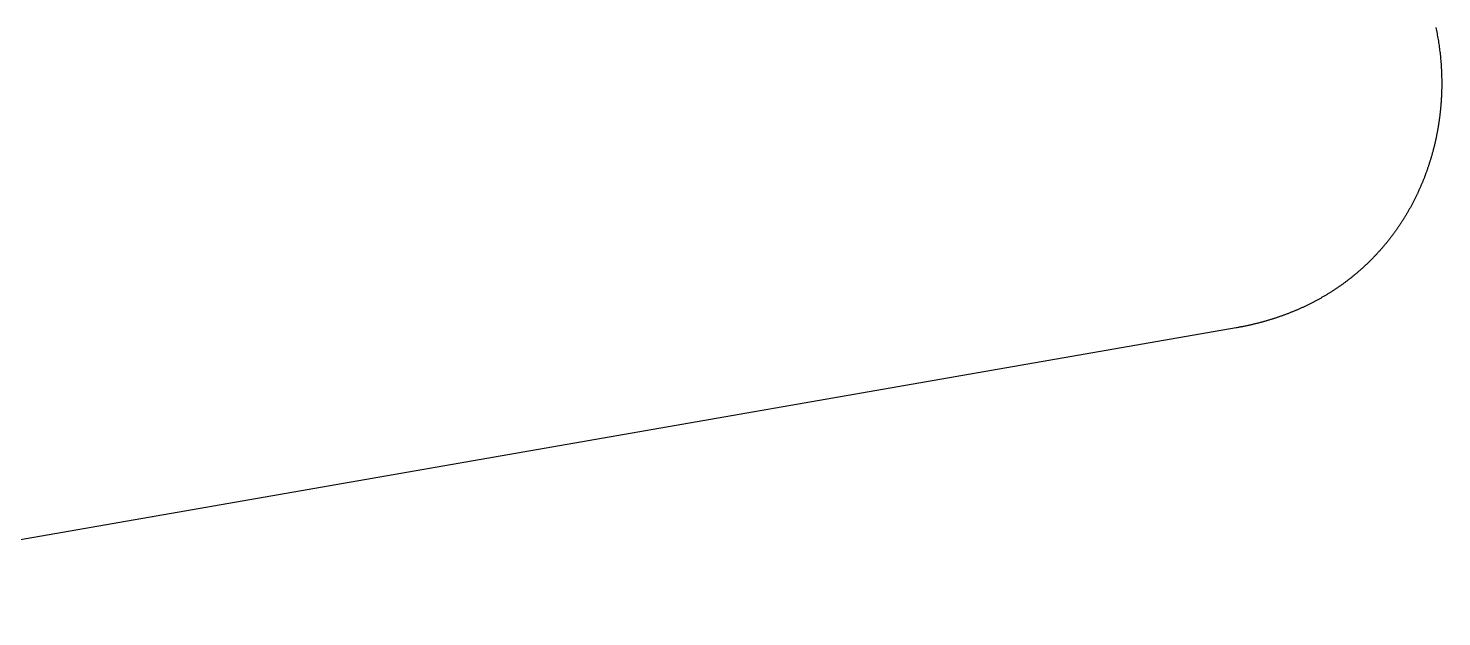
# Model space of a CAD drawing. Header units: millimetres. Extents: x 70 to 130, y -130 to -70.
# Drawn here: x 117.1 to 130, y -104.87 to -99.5 of the extents above; entities that cross this region are included whole.
import ezdxf

# ---------------------------------------------------------------- set-up
doc = ezdxf.new("R2010")
doc.units = ezdxf.units.MM
doc.layers.add('Edge.Cuts', color=254, linetype='CONTINUOUS', true_color=0xd0d2cd)

msp = doc.modelspace()

# ---------------------------------------------------------------- linework, layer by layer
at = {"layer": 'Edge.Cuts', "linetype": 'CONTINUOUS'}
for p, q in [((129.946079, -99.491598), (129.948944, -99.505093)), ((129.948944, -99.505093), (129.951733, -99.518612)), ((129.951733, -99.518612), (129.954445, -99.532154)), ((129.954445, -99.532154), (129.95708, -99.545719)), ((129.95708, -99.545719), (129.959638, -99.559306)), ((129.959638, -99.559306), (129.962119, -99.572916)), ((129.962119, -99.572916), (129.964522, -99.586546)), ((129.964522, -99.586546), (129.966847, -99.600196)), ((129.966847, -99.600196), (129.969095, -99.613866)), ((129.969095, -99.613866), (129.971265, -99.627556)), ((129.971265, -99.627556), (129.973357, -99.641264)), ((129.973357, -99.641264), (129.975371, -99.654989)), ((129.975371, -99.654989), (129.977306, -99.668732)), ((129.977306, -99.668732), (129.979163, -99.682492)), ((129.979163, -99.682492), (129.980941, -99.696267)), ((129.980941, -99.696267), (129.982641, -99.710057)), ((129.982641, -99.710057), (129.984261, -99.723862)), ((129.984261, -99.723862), (129.985803, -99.737681)), ((129.985803, -99.737681), (129.987266, -99.751513)), ((129.987266, -99.751513), (129.98865, -99.765357)), ((129.98865, -99.765357), (129.989954, -99.779214)), ((129.989954, -99.779214), (129.99118, -99.793081)), ((129.99118, -99.793081), (129.992326, -99.806959)), ((129.992326, -99.806959), (129.993392, -99.820846)), ((129.993392, -99.820846), (129.994379, -99.834743)), ((129.994379, -99.834743), (129.995286, -99.848648)), ((129.995286, -99.848648), (129.996114, -99.862561)), ((129.996114, -99.862561), (129.996862, -99.876481)), ((129.996862, -99.876481), (129.99753, -99.890407)), ((129.99753, -99.890407), (129.998118, -99.904339)), ((129.998118, -99.904339), (129.998627, -99.918276)), ((129.998627, -99.918276), (129.999055, -99.932217)), ((129.999055, -99.932217), (129.999404, -99.946161)), ((129.999404, -99.946161), (129.999673, -99.960108)), ((129.999673, -99.960108), (129.999861, -99.974058)), ((129.998236, -100.092614), (129.997961, -100.099582)), ((129.998492, -100.085645), (129.998236, -100.092614)), ((129.998727, -100.078675), (129.998492, -100.085645)), ((129.998943, -100.071704), (129.998727, -100.078675)), ((129.999138, -100.064732), (129.998943, -100.071704)), ((129.999314, -100.05776), (129.999138, -100.064732)), ((129.99947, -100.050786), (129.999314, -100.05776)), ((129.999605, -100.043812), (129.99947, -100.050786)), ((129.999721, -100.036837), (129.999605, -100.043812)), ((129.999816, -100.029863), (129.999721, -100.036837)), ((129.999892, -100.022887), (129.999816, -100.029863)), ((129.999861, -99.974058), (129.99997, -99.988009)), ((129.999948, -100.015912), (129.999892, -100.022887)), ((129.999983, -100.008936), (129.999948, -100.015912)), ((129.99997, -99.988009), (129.999999, -100.00196)), ((129.999999, -100.00196), (129.999983, -100.008936)), ((129.990227, -100.217778), (129.989593, -100.224711)), ((129.990841, -100.210843), (129.990227, -100.217778)), ((129.991435, -100.203905), (129.990841, -100.210843)), ((129.99201, -100.196965), (129.991435, -100.203905)), ((129.992564, -100.190022), (129.99201, -100.196965)), ((129.993099, -100.183077), (129.992564, -100.190022)), ((129.993614, -100.176129), (129.993099, -100.183077)), ((129.994108, -100.16918), (129.993614, -100.176129)), ((129.994583, -100.162228), (129.994108, -100.16918)), ((129.995038, -100.155274), (129.994583, -100.162228)), ((129.995473, -100.148318), (129.995038, -100.155274)), ((129.995889, -100.141361), (129.995473, -100.148318)), ((129.996284, -100.134401), (129.995889, -100.141361)), ((129.996659, -100.127441), (129.996284, -100.134401)), ((129.997014, -100.120478), (129.996659, -100.127441)), ((129.99735, -100.113514), (129.997014, -100.120478)), ((129.997665, -100.106549), (129.99735, -100.113514)), ((129.997961, -100.099582), (129.997665, -100.106549)), ((129.974802, -100.348942), (129.973793, -100.355806)), ((129.975791, -100.342071), (129.974802, -100.348942)), ((129.97676, -100.335198), (129.975791, -100.342071)), ((129.97771, -100.328319), (129.97676, -100.335198)), ((129.97864, -100.321438), (129.97771, -100.328319)), ((129.979551, -100.314551), (129.97864, -100.321438)), ((129.980442, -100.307662), (129.979551, -100.314551)), ((129.981313, -100.300768), (129.980442, -100.307662)), ((129.982165, -100.293871), (129.981313, -100.300768)), ((129.982996, -100.286969), (129.982165, -100.293871)), ((129.983808, -100.280065), (129.982996, -100.286969)), ((129.984601, -100.273157), (129.983808, -100.280065)), ((129.985373, -100.266246), (129.984601, -100.273157)), ((129.986126, -100.259331), (129.985373, -100.266246)), ((129.986859, -100.252413), (129.986126, -100.259331)), ((129.987572, -100.245492), (129.986859, -100.252413)), ((129.988266, -100.238568), (129.987572, -100.245492)), ((129.988939, -100.231641), (129.988266, -100.238568)), ((129.989593, -100.224711), (129.988939, -100.231641)), ((129.952307, -100.478558), (129.950929, -100.485327)), ((129.953665, -100.471784), (129.952307, -100.478558)), ((129.955004, -100.465003), (129.953665, -100.471784)), ((129.956324, -100.458218), (129.955004, -100.465003)), ((129.957624, -100.451426), (129.956324, -100.458218)), ((129.958905, -100.44463), (129.957624, -100.451426)), ((129.960167, -100.437827), (129.958905, -100.44463)), ((129.96141, -100.43102), (129.960167, -100.437827)), ((129.962633, -100.424206), (129.96141, -100.43102)), ((129.963836, -100.417389), (129.962633, -100.424206)), ((129.965021, -100.410565), (129.963836, -100.417389)), ((129.966185, -100.403738), (129.965021, -100.410565)), ((129.967331, -100.396904), (129.966185, -100.403738)), ((129.968457, -100.390067), (129.967331, -100.396904)), ((129.969563, -100.383223), (129.968457, -100.390067)), ((129.97065, -100.376377), (129.969563, -100.383223)), ((129.971717, -100.369524), (129.97065, -100.376377)), ((129.972765, -100.362668), (129.971717, -100.369524)), ((129.973793, -100.355806), (129.972765, -100.362668)), ((129.922867, -100.606083), (129.921128, -100.612726)), ((129.924587, -100.599431), (129.922867, -100.606083)), ((129.926288, -100.592773), (129.924587, -100.599431)), ((129.927971, -100.586107), (129.926288, -100.592773)), ((129.929634, -100.579436), (129.927971, -100.586107)), ((129.931279, -100.572755), (129.929634, -100.579436)), ((129.932905, -100.56607), (129.931279, -100.572755)), ((129.934512, -100.559376), (129.932905, -100.56607)), ((129.936099, -100.552677), (129.934512, -100.559376)), ((129.937668, -100.54597), (129.936099, -100.552677)), ((129.939218, -100.539258), (129.937668, -100.54597)), ((129.940749, -100.532537), (129.939218, -100.539258)), ((129.94226, -100.525813), (129.940749, -100.532537)), ((129.943753, -100.519079), (129.94226, -100.525813)), ((129.945226, -100.512342), (129.943753, -100.519079)), ((129.946681, -100.505596), (129.945226, -100.512342)), ((129.948116, -100.498847), (129.946681, -100.505596)), ((129.949532, -100.492089), (129.948116, -100.498847)), ((129.950929, -100.485327), (129.949532, -100.492089)), ((129.884551, -100.737499), (129.882442, -100.743983)), ((129.886642, -100.731004), (129.884551, -100.737499)), ((129.888715, -100.724503), (129.886642, -100.731004)), ((129.89077, -100.717991), (129.888715, -100.724503)), ((129.892805, -100.711474), (129.89077, -100.717991)), ((129.894824, -100.704945), (129.892805, -100.711474)), ((129.896823, -100.698411), (129.894824, -100.704945)), ((129.898804, -100.691865), (129.896823, -100.698411)), ((129.900766, -100.685315), (129.898804, -100.691865)), ((129.902711, -100.678754), (129.900766, -100.685315)), ((129.904636, -100.672187), (129.902711, -100.678754)), ((129.906543, -100.66561), (129.904636, -100.672187)), ((129.908431, -100.659027), (129.906543, -100.66561)), ((129.910301, -100.652434), (129.908431, -100.659027)), ((129.912152, -100.645836), (129.910301, -100.652434)), ((129.913985, -100.639228), (129.912152, -100.645836)), ((129.915799, -100.632615), (129.913985, -100.639228)), ((129.917594, -100.625992), (129.915799, -100.632615)), ((129.91937, -100.619364), (129.917594, -100.625992)), ((129.921128, -100.612726), (129.91937, -100.619364)), ((129.838931, -100.86549), (129.836463, -100.871789)), ((129.841383, -100.859178), (129.838931, -100.86549)), ((129.843815, -100.85286), (129.841383, -100.859178)), ((129.846231, -100.846528), (129.843815, -100.85286)), ((129.848628, -100.84019), (129.846231, -100.846528)), ((129.851009, -100.83384), (129.848628, -100.84019)), ((129.85337, -100.827483), (129.851009, -100.83384)), ((129.855715, -100.821113), (129.85337, -100.827483)), ((129.858041, -100.814737), (129.855715, -100.821113)), ((129.860349, -100.808349), (129.858041, -100.814737)), ((129.862639, -100.801955), (129.860349, -100.808349)), ((129.864912, -100.795548), (129.862639, -100.801955)), ((129.867166, -100.789135), (129.864912, -100.795548)), ((129.869403, -100.78271), (129.867166, -100.789135)), ((129.871621, -100.776279), (129.869403, -100.78271)), ((129.873822, -100.769837), (129.871621, -100.776279)), ((129.876004, -100.763388), (129.873822, -100.769837)), ((129.878168, -100.756928), (129.876004, -100.763388)), ((129.880314, -100.750461), (129.878168, -100.756928)), ((129.882442, -100.743983), (129.880314, -100.750461)), ((129.786245, -100.989571), (129.78343, -100.995663)), ((129.789044, -100.983466), (129.786245, -100.989571)), ((129.791824, -100.977352), (129.789044, -100.983466)), ((129.794589, -100.971224), (129.791824, -100.977352)), ((129.797336, -100.965089), (129.794589, -100.971224)), ((129.800066, -100.95894), (129.797336, -100.965089)), ((129.802778, -100.952784), (129.800066, -100.95894)), ((129.805474, -100.946614), (129.802778, -100.952784)), ((129.808152, -100.940437), (129.805474, -100.946614)), ((129.810813, -100.934246), (129.808152, -100.940437)), ((129.813456, -100.928047), (129.810813, -100.934246)), ((129.816083, -100.921836), (129.813456, -100.928047)), ((129.818691, -100.915617), (129.816083, -100.921836)), ((129.821283, -100.909385), (129.818691, -100.915617)), ((129.823856, -100.903146), (129.821283, -100.909385)), ((129.826413, -100.896893), (129.823856, -100.903146)), ((129.828951, -100.890634), (129.826413, -100.896893)), ((129.831473, -100.884361), (129.828951, -100.890634)), ((129.833976, -100.878082), (129.831473, -100.884361)), ((129.836463, -100.871789), (129.833976, -100.878082)), ((129.720425, -101.12104), (129.717243, -101.126882)), ((129.723592, -101.115184), (129.720425, -101.12104)), ((129.72674, -101.109319), (129.723592, -101.115184)), ((129.729874, -101.103439), (129.72674, -101.109319)), ((129.73299, -101.09755), (129.729874, -101.103439)), ((129.736092, -101.091646), (129.73299, -101.09755)), ((129.739175, -101.085734), (129.736092, -101.091646)), ((129.742243, -101.079808), (129.739175, -101.085734)), ((129.745293, -101.073872), (129.742243, -101.079808)), ((129.748328, -101.067923), (129.745293, -101.073872)), ((129.751344, -101.061964), (129.748328, -101.067923)), ((129.754346, -101.055992), (129.751344, -101.061964)), ((129.757329, -101.050011), (129.754346, -101.055992)), ((129.760297, -101.044016), (129.757329, -101.050011)), ((129.763247, -101.038012), (129.760297, -101.044016)), ((129.766182, -101.031994), (129.763247, -101.038012)), ((129.769098, -101.025968), (129.766182, -101.031994)), ((129.771999, -101.019928), (129.769098, -101.025968)), ((129.774881, -101.01388), (129.771999, -101.019928)), ((129.777748, -101.007818), (129.774881, -101.01388)), ((129.780597, -101.001748), (129.777748, -101.007818)), ((129.78343, -100.995663), (129.780597, -101.001748)), ((129.643156, -101.252356), (129.639605, -101.257918)), ((129.646689, -101.246785), (129.643156, -101.252356)), ((129.650209, -101.241198), (129.646689, -101.246785)), ((129.653711, -101.235601), (129.650209, -101.241198)), ((129.657199, -101.229989), (129.653711, -101.235601)), ((129.660669, -101.224367), (129.657199, -101.229989)), ((129.664126, -101.21873), (129.660669, -101.224367)), ((129.667565, -101.213083), (129.664126, -101.21873)), ((129.67099, -101.20742), (129.667565, -101.213083)), ((129.674397, -101.201749), (129.67099, -101.20742)), ((129.67779, -101.196062), (129.674397, -101.201749)), ((129.681165, -101.190365), (129.67779, -101.196062)), ((129.684526, -101.184653), (129.681165, -101.190365)), ((129.68787, -101.178932), (129.684526, -101.184653)), ((129.691199, -101.173196), (129.68787, -101.178932)), ((129.69451, -101.167451), (129.691199, -101.173196)), ((129.697807, -101.16169), (129.69451, -101.167451)), ((129.701086, -101.15592), (129.697807, -101.16169)), ((129.704351, -101.150135), (129.701086, -101.15592)), ((129.707597, -101.144342), (129.704351, -101.150135)), ((129.710829, -101.138533), (129.707597, -101.144342)), ((129.714044, -101.132715), (129.710829, -101.138533)), ((129.717243, -101.126882), (129.714044, -101.132715)), ((129.553704, -101.38222), (129.549786, -101.387467)), ((129.557605, -101.376962), (129.553704, -101.38222)), ((129.561493, -101.371688), (129.557605, -101.376962)), ((129.565363, -101.366403), (129.561493, -101.371688)), ((129.569221, -101.361102), (129.565363, -101.366403)), ((129.573062, -101.355791), (129.569221, -101.361102)), ((129.57689, -101.350463), (129.573062, -101.355791)), ((129.5807, -101.345126), (129.57689, -101.350463)), ((129.584498, -101.339772), (129.5807, -101.345126)), ((129.588278, -101.334407), (129.584498, -101.339772)), ((129.592045, -101.329027), (129.588278, -101.334407)), ((129.595795, -101.323636), (129.592045, -101.329027)), ((129.599531, -101.31823), (129.595795, -101.323636)), ((129.60325, -101.312813), (129.599531, -101.31823)), ((129.606956, -101.30738), (129.60325, -101.312813)), ((129.610645, -101.301937), (129.606956, -101.30738)), ((129.61432, -101.296478), (129.610645, -101.301937)), ((129.617978, -101.29101), (129.61432, -101.296478)), ((129.621622, -101.285525), (129.617978, -101.29101)), ((129.625249, -101.28003), (129.621622, -101.285525)), ((129.628862, -101.27452), (129.625249, -101.28003)), ((129.632458, -101.269), (129.628862, -101.27452)), ((129.63604, -101.263463), (129.632458, -101.269)), ((129.639605, -101.257918), (129.63604, -101.263463)), ((129.451359, -101.509273), (129.447077, -101.514174)), ((129.455628, -101.504356), (129.451359, -101.509273)), ((129.459881, -101.499427), (129.455628, -101.504356)), ((129.464122, -101.494482), (129.459881, -101.499427)), ((129.468346, -101.489525), (129.464122, -101.494482)), ((129.472558, -101.484552), (129.468346, -101.489525)), ((129.476753, -101.479567), (129.472558, -101.484552)), ((129.480936, -101.474566), (129.476753, -101.479567)), ((129.485102, -101.469554), (129.480936, -101.474566)), ((129.489256, -101.464525), (129.485102, -101.469554)), ((129.493393, -101.459485), (129.489256, -101.464525)), ((129.497517, -101.454428), (129.493393, -101.459485)), ((129.501625, -101.449361), (129.497517, -101.454428)), ((129.505721, -101.444276), (129.501625, -101.449361)), ((129.5098, -101.439181), (129.505721, -101.444276)), ((129.513866, -101.43407), (129.5098, -101.439181)), ((129.517915, -101.428947), (129.513866, -101.43407)), ((129.521952, -101.423808), (129.517915, -101.428947)), ((129.525972, -101.418659), (129.521952, -101.423808)), ((129.529979, -101.413493), (129.525972, -101.418659)), ((129.533969, -101.408316), (129.529979, -101.413493)), ((129.537947, -101.403122), (129.533969, -101.408316)), ((129.541907, -101.397918), (129.537947, -101.403122)), ((129.545855, -101.392698), (129.541907, -101.397918)), ((129.549786, -101.387467), (129.545855, -101.392698)), ((129.330771, -101.636639), (129.326109, -101.641156)), ((129.335418, -101.632109), (129.330771, -101.636639)), ((129.340053, -101.627563), (129.335418, -101.632109)), ((129.344671, -101.623005), (129.340053, -101.627563)), ((129.349279, -101.61843), (129.344671, -101.623005)), ((129.35387, -101.613843), (129.349279, -101.61843)), ((129.35845, -101.609239), (129.35387, -101.613843)), ((129.363013, -101.604623), (129.35845, -101.609239)), ((129.367565, -101.59999), (129.363013, -101.604623)), ((129.372101, -101.595345), (129.367565, -101.59999)), ((129.376625, -101.590683), (129.372101, -101.595345)), ((129.381132, -101.586009), (129.376625, -101.590683)), ((129.385628, -101.581319), (129.381132, -101.586009)), ((129.390108, -101.576617), (129.385628, -101.581319)), ((129.394576, -101.571897), (129.390108, -101.576617)), ((129.399028, -101.567167), (129.394576, -101.571897)), ((129.403468, -101.562419), (129.399028, -101.567167)), ((129.407891, -101.55766), (129.403468, -101.562419)), ((129.412303, -101.552883), (129.407891, -101.55766)), ((129.416698, -101.548095), (129.412303, -101.552883)), ((129.421082, -101.543291), (129.416698, -101.548095)), ((129.425449, -101.538475), (129.421082, -101.543291)), ((129.429804, -101.533642), (129.425449, -101.538475)), ((129.434143, -101.528797), (129.429804, -101.533642)), ((129.438469, -101.523936), (129.434143, -101.528797)), ((129.442779, -101.519064), (129.438469, -101.523936)), ((129.447077, -101.514174), (129.442779, -101.519064)), ((129.185021, -101.765717), (129.179953, -101.76979)), ((129.190073, -101.761631), (129.185021, -101.765717)), ((129.195114, -101.757528), (129.190073, -101.761631)), ((129.200139, -101.753411), (129.195114, -101.757528)), ((129.205154, -101.749278), (129.200139, -101.753411)), ((129.210152, -101.745132), (129.205154, -101.749278)), ((129.21514, -101.740969), (129.210152, -101.745132)), ((129.220112, -101.736793), (129.21514, -101.740969)), ((129.225073, -101.7326), (129.220112, -101.736793)), ((129.230018, -101.728394), (129.225073, -101.7326)), ((129.234952, -101.724172), (129.230018, -101.728394)), ((129.239871, -101.719936), (129.234952, -101.724172)), ((129.244778, -101.715684), (129.239871, -101.719936)), ((129.24967, -101.711419), (129.244778, -101.715684)), ((129.25455, -101.707137), (129.24967, -101.711419)), ((129.259414, -101.702842), (129.25455, -101.707137)), ((129.264268, -101.69853), (129.259414, -101.702842)), ((129.269105, -101.694206), (129.264268, -101.69853)), ((129.273932, -101.689865), (129.269105, -101.694206)), ((129.278742, -101.685511), (129.273932, -101.689865)), ((129.283541, -101.68114), (129.278742, -101.685511)), ((129.288324, -101.676757), (129.283541, -101.68114)), ((129.293096, -101.672357), (129.288324, -101.676757)), ((129.297852, -101.667945), (129.293096, -101.672357)), ((129.302597, -101.663515), (129.297852, -101.667945)), ((129.307326, -101.659074), (129.302597, -101.663515)), ((129.312043, -101.654615), (129.307326, -101.659074)), ((129.316745, -101.650144), (129.312043, -101.654615)), ((129.321435, -101.645656), (129.316745, -101.650144)), ((129.326109, -101.641156), (129.321435, -101.645656)), ((129.005387, -101.895664), (128.999875, -101.899219)), ((129.010885, -101.892095), (129.005387, -101.895664)), ((129.016371, -101.88851), (129.010885, -101.892095)), ((129.021843, -101.884911), (129.016371, -101.88851)), ((129.027304, -101.881294), (129.021843, -101.884911)), ((129.032749, -101.877664), (129.027304, -101.881294)), ((129.038184, -101.874017), (129.032749, -101.877664)), ((129.043603, -101.870356), (129.038184, -101.874017)), ((129.049012, -101.866678), (129.043603, -101.870356)), ((129.054406, -101.862986), (129.049012, -101.866678)), ((129.059789, -101.859277), (129.054406, -101.862986)), ((129.065156, -101.855555), (129.059789, -101.859277)), ((129.070513, -101.851815), (129.065156, -101.855555)), ((129.075854, -101.848062), (129.070513, -101.851815)), ((129.081185, -101.844292), (129.075854, -101.848062)), ((129.0865, -101.840508), (129.081185, -101.844292)), ((129.091805, -101.836708), (129.0865, -101.840508)), ((129.097094, -101.832894), (129.091805, -101.836708)), ((129.102373, -101.829063), (129.097094, -101.832894)), ((129.107636, -101.825218), (129.102373, -101.829063)), ((129.112888, -101.821356), (129.107636, -101.825218)), ((129.118125, -101.817481), (129.112888, -101.821356)), ((129.123351, -101.813589), (129.118125, -101.817481)), ((129.128561, -101.809684), (129.123351, -101.813589)), ((129.133761, -101.805762), (129.128561, -101.809684)), ((129.138945, -101.801826), (129.133761, -101.805762)), ((129.144119, -101.797874), (129.138945, -101.801826)), ((129.149277, -101.793908), (129.144119, -101.797874)), ((129.154424, -101.789925), (129.149277, -101.793908)), ((129.159555, -101.785929), (129.154424, -101.789925)), ((129.164676, -101.781916), (129.159555, -101.785929)), ((129.169781, -101.77789), (129.164676, -101.781916)), ((129.174875, -101.773846), (129.169781, -101.77789)), ((129.179953, -101.76979), (129.174875, -101.773846)), ((128.774901, -102.025603), (128.768875, -102.028527)), ((128.780912, -102.022664), (128.774901, -102.025603)), ((128.786912, -102.019707), (128.780912, -102.022664)), ((128.792897, -102.016736), (128.786912, -102.019707)), ((128.798872, -102.013748), (128.792897, -102.016736)), ((128.804832, -102.010745), (128.798872, -102.013748)), ((128.810781, -102.007725), (128.804832, -102.010745)), ((128.816715, -102.00469), (128.810781, -102.007725)), ((128.822639, -102.001638), (128.816715, -102.00469)), ((128.828547, -101.998571), (128.822639, -102.001638)), ((128.834445, -101.995487), (128.828547, -101.998571)), ((128.840328, -101.992389), (128.834445, -101.995487)), ((128.846201, -101.989273), (128.840328, -101.992389)), ((128.852058, -101.986143), (128.846201, -101.989273)), ((128.857905, -101.982995), (128.852058, -101.986143)), ((128.863737, -101.979833), (128.857905, -101.982995)), ((128.869558, -101.976654), (128.863737, -101.979833)), ((128.875364, -101.973461), (128.869558, -101.976654)), ((128.88116, -101.97025), (128.875364, -101.973461)), ((128.88694, -101.967025), (128.88116, -101.97025)), ((128.89271, -101.963783), (128.88694, -101.967025)), ((128.898465, -101.960526), (128.89271, -101.963783)), ((128.904209, -101.957253), (128.898465, -101.960526)), ((128.909939, -101.953964), (128.904209, -101.957253)), ((128.915657, -101.950659), (128.909939, -101.953964)), ((128.921361, -101.94734), (128.915657, -101.950659)), ((128.927054, -101.944004), (128.921361, -101.94734)), ((128.932732, -101.940653), (128.927054, -101.944004)), ((128.938399, -101.937285), (128.932732, -101.940653)), ((128.944051, -101.933903), (128.938399, -101.937285)), ((128.949692, -101.930504), (128.944051, -101.933903)), ((128.955319, -101.927091), (128.949692, -101.930504)), ((128.960935, -101.92366), (128.955319, -101.927091)), ((128.966535, -101.920216), (128.960935, -101.92366)), ((128.972125, -101.916754), (128.966535, -101.920216)), ((128.9777, -101.913279), (128.972125, -101.916754)), ((128.983264, -101.909786), (128.9777, -101.913279)), ((128.988813, -101.90628), (128.983264, -101.909786)), ((128.994352, -101.902756), (128.988813, -101.90628)), ((128.999875, -101.899219), (128.994352, -101.902756)), ((128.444647, -102.155985), (128.437955, -102.158052)), ((128.451325, -102.153902), (128.444647, -102.155985)), ((128.457991, -102.151801), (128.451325, -102.153902)), ((128.464643, -102.149683), (128.457991, -102.151801)), ((128.471284, -102.147549), (128.464643, -102.149683)), ((128.47791, -102.145398), (128.471284, -102.147549)), ((128.484524, -102.143229), (128.47791, -102.145398)), ((128.491125, -102.141045), (128.484524, -102.143229)), ((128.497714, -102.138843), (128.491125, -102.141045)), ((128.504288, -102.136624), (128.497714, -102.138843)), ((128.510851, -102.134389), (128.504288, -102.136624)), ((128.5174, -102.132137), (128.510851, -102.134389)), ((128.523938, -102.129868), (128.5174, -102.132137)), ((128.530461, -102.127583), (128.523938, -102.129868)), ((128.536973, -102.12528), (128.530461, -102.127583)), ((128.54347, -102.122961), (128.536973, -102.12528)), ((128.549956, -102.120626), (128.54347, -102.122961)), ((128.556428, -102.118274), (128.549956, -102.120626)), ((128.562888, -102.115905), (128.556428, -102.118274)), ((128.569334, -102.11352), (128.562888, -102.115905)), ((128.575769, -102.111117), (128.569334, -102.11352)), ((128.582189, -102.108699), (128.575769, -102.111117)), ((128.588599, -102.106264), (128.582189, -102.108699)), ((128.594993, -102.103813), (128.588599, -102.106264)), ((128.601377, -102.101344), (128.594993, -102.103813)), ((128.607746, -102.09886), (128.601377, -102.101344)), ((128.614104, -102.096358), (128.607746, -102.09886)), ((128.620448, -102.093841), (128.614104, -102.096358)), ((128.62678, -102.091307), (128.620448, -102.093841)), ((128.633098, -102.088757), (128.62678, -102.091307)), ((128.639405, -102.08619), (128.633098, -102.088757)), ((128.645697, -102.083607), (128.639405, -102.08619)), ((128.651978, -102.081007), (128.645697, -102.083607)), ((128.658245, -102.078391), (128.651978, -102.081007)), ((128.6645, -102.075759), (128.658245, -102.078391)), ((128.670741, -102.073111), (128.6645, -102.075759)), ((128.676972, -102.070445), (128.670741, -102.073111)), ((128.683187, -102.067765), (128.676972, -102.070445)), ((128.689392, -102.065067), (128.683187, -102.067765)), ((128.695581, -102.062353), (128.689392, -102.065067)), ((128.70176, -102.059623), (128.695581, -102.062353)), ((128.707925, -102.056877), (128.70176, -102.059623)), ((128.714078, -102.054114), (128.707925, -102.056877)), ((128.720217, -102.051336), (128.714078, -102.054114)), ((128.726345, -102.048541), (128.720217, -102.051336)), ((128.732458, -102.045731), (128.726345, -102.048541)), ((128.738561, -102.042903), (128.732458, -102.045731)), ((128.744648, -102.04006), (128.738561, -102.042903)), ((128.750725, -102.037201), (128.744648, -102.04006)), ((128.756787, -102.034326), (128.750725, -102.037201)), ((128.762838, -102.031434), (128.756787, -102.034326)), ((128.768875, -102.028527), (128.762838, -102.031434)), ((128.122704, -102.233293), (112.993318, -104.871081)), ((128.130649, -102.231895), (128.122704, -102.233293)), ((128.137916, -102.230595), (128.130649, -102.231895)), ((128.145169, -102.229277), (128.137916, -102.230595)), ((128.152409, -102.227942), (128.145169, -102.229277)), ((128.159636, -102.226588), (128.152409, -102.227942)), ((128.16685, -102.225217), (128.159636, -102.226588)), ((128.17405, -102.223828), (128.16685, -102.225217)), ((128.181237, -102.22242), (128.17405, -102.223828)), ((128.188411, -102.220996), (128.181237, -102.22242)), ((128.195572, -102.219553), (128.188411, -102.220996)), ((128.202719, -102.218093), (128.195572, -102.219553)), ((128.209854, -102.216615), (128.202719, -102.218093)), ((128.216975, -102.215119), (128.209854, -102.216615)), ((128.224084, -102.213605), (128.216975, -102.215119)), ((128.231178, -102.212074), (128.224084, -102.213605)), ((128.238261, -102.210526), (128.231178, -102.212074)), ((128.245329, -102.20896), (128.238261, -102.210526)), ((128.252385, -102.207376), (128.245329, -102.20896)), ((128.259427, -102.205774), (128.252385, -102.207376)), ((128.266457, -102.204155), (128.259427, -102.205774)), ((128.273473, -102.202519), (128.266457, -102.204155)), ((128.280476, -102.200865), (128.273473, -102.202519)), ((128.287466, -102.199194), (128.280476, -102.200865)), ((128.294444, -102.197505), (128.287466, -102.199194)), ((128.301407, -102.195799), (128.294444, -102.197505)), ((128.308359, -102.194075), (128.301407, -102.195799)), ((128.315296, -102.192334), (128.308359, -102.194075)), ((128.322221, -102.190576), (128.315296, -102.192334)), ((128.329133, -102.1888), (128.322221, -102.190576)), ((128.336032, -102.187007), (128.329133, -102.1888)), ((128.342917, -102.185197), (128.336032, -102.187007)), ((128.349791, -102.183369), (128.342917, -102.185197)), ((128.35665, -102.181525), (128.349791, -102.183369)), ((128.363497, -102.179663), (128.35665, -102.181525)), ((128.37033, -102.177784), (128.363497, -102.179663)), ((128.377152, -102.175887), (128.37033, -102.177784)), ((128.383959, -102.173974), (128.377152, -102.175887)), ((128.390754, -102.172044), (128.383959, -102.173974)), ((128.397536, -102.170096), (128.390754, -102.172044)), ((128.404305, -102.168131), (128.397536, -102.170096)), ((128.411061, -102.16615), (128.404305, -102.168131)), ((128.417804, -102.164151), (128.411061, -102.16615)), ((128.424534, -102.162135), (128.417804, -102.164151)), ((128.431252, -102.160102), (128.424534, -102.162135)), ((128.437955, -102.158052), (128.431252, -102.160102))]:
    msp.add_line(p, q, dxfattribs=at)

doc.saveas('drawing.dxf')
